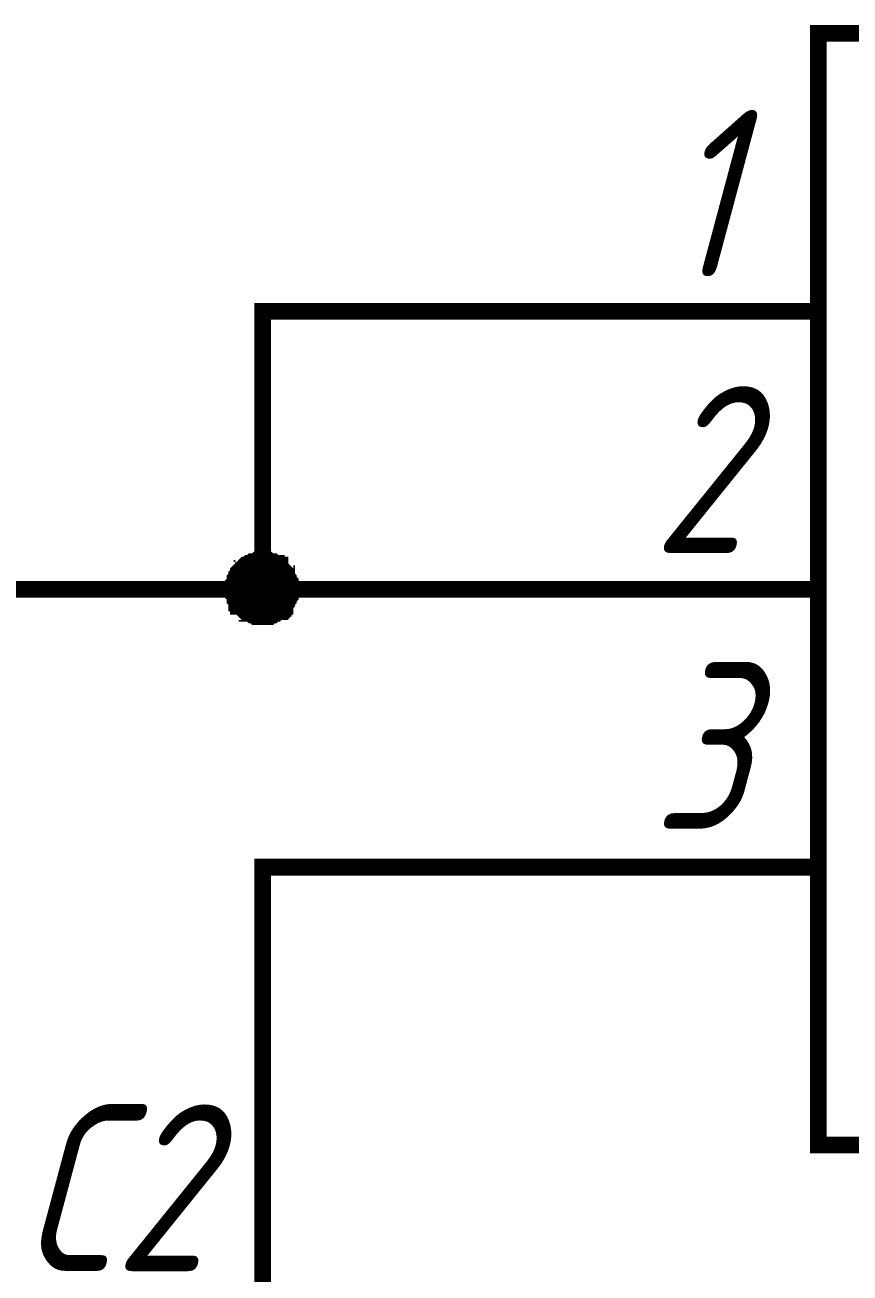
# Model space of a CAD drawing. Header units: millimetres. Extents: x 101 to 942, y 57 to 651.
# Drawn here: x 268.4 to 283.25, y 126.47 to 148.93 of the extents above; entities that cross this region are included whole.
import ezdxf

# ---------------------------------------------------------------- set-up
doc = ezdxf.new("R2010")
doc.units = ezdxf.units.MM
doc.header["$LTSCALE"] = 0.5
doc.layers.add('Sheet', color=255, linetype='Continuous')
doc.styles.add('GOST type A0', font='', dxfattribs={"oblique": 15, "height": 3.5})
doc.styles.get('GOST type A0').set_extended_font_data('GOST type A')

msp = doc.modelspace()

# ---------------------------------------------------------------- linework, layer by layer
at = {"layer": 'Sheet', "color": 7, "const_width": 0.3}
msp.add_lwpolyline([(282.673, 148.776), (307.642, 148.776), (307.642, 128.769), (282.673, 128.769), (282.673, 148.776)], close=True, dxfattribs=at)
at = {"layer": 'Sheet', "color": 7}
for points, const_width in [([(272.673, 138.773), (272.673, 143.774), (280.158, 143.774)], 0.3), ([(282.673, 143.774), (280.158, 143.774)], 0.3), ([(272.145, 138.773), (272.145, 138.804), (272.145, 138.835), (272.145, 138.835), (272.145, 138.866), (272.176, 138.897), (272.176, 138.928), (272.176, 138.959), (272.176, 138.959), (272.207, 138.99), (272.207, 139.021), (272.238, 139.052), (272.238, 139.052), (272.238, 139.083), (272.269, 139.114), (272.3, 139.114), (272.3, 139.146), (272.331, 139.146), (272.331, 139.177), (272.362, 139.208), (272.394, 139.208), (272.394, 139.208), (272.425, 139.239), (272.456, 139.239), (272.487, 139.27), (272.487, 139.27), (272.518, 139.27), (272.549, 139.27), (272.58, 139.301), (272.611, 139.301), (272.611, 139.301), (272.642, 139.301), (272.673, 139.301)], 0.3), ([(272.145, 138.773), (272.145, 138.804), (272.145, 138.835), (272.145, 138.835), (272.145, 138.866), (272.176, 138.897), (272.176, 138.928), (272.176, 138.959), (272.176, 138.959), (272.207, 138.99), (272.207, 139.021), (272.238, 139.052), (272.238, 139.052), (272.238, 139.083), (272.269, 139.114), (272.3, 139.114), (272.3, 139.146), (272.331, 139.146), (272.331, 139.177), (272.362, 139.208), (272.394, 139.208), (272.394, 139.208), (272.425, 139.239), (272.456, 139.239), (272.487, 139.27), (272.487, 139.27), (272.518, 139.27), (272.549, 139.27), (272.58, 139.301), (272.611, 139.301), (272.611, 139.301), (272.642, 139.301), (272.673, 139.301)], 0.3), ([(272.145, 138.773), (272.145, 138.804), (272.145, 138.835), (272.145, 138.835), (272.145, 138.866), (272.176, 138.897), (272.176, 138.928), (272.176, 138.959), (272.176, 138.959), (272.207, 138.99), (272.207, 139.021), (272.238, 139.052), (272.238, 139.052), (272.238, 139.083), (272.269, 139.114), (272.3, 139.114), (272.3, 139.146), (272.331, 139.146), (272.331, 139.177), (272.362, 139.208), (272.394, 139.208), (272.394, 139.208), (272.425, 139.239), (272.456, 139.239), (272.487, 139.27), (272.487, 139.27), (272.518, 139.27), (272.549, 139.27), (272.58, 139.301), (272.611, 139.301), (272.611, 139.301), (272.642, 139.301), (272.673, 139.301)], 0.3), ([(272.145, 138.773), (272.145, 138.804), (272.145, 138.835), (272.145, 138.835), (272.145, 138.866), (272.176, 138.897), (272.176, 138.928), (272.176, 138.959), (272.176, 138.959), (272.207, 138.99), (272.207, 139.021), (272.238, 139.052), (272.238, 139.052), (272.238, 139.083), (272.269, 139.114), (272.3, 139.114), (272.3, 139.146), (272.331, 139.146), (272.331, 139.177), (272.362, 139.208), (272.394, 139.208), (272.394, 139.208), (272.425, 139.239), (272.456, 139.239), (272.487, 139.27), (272.487, 139.27), (272.518, 139.27), (272.549, 139.27), (272.58, 139.301), (272.611, 139.301), (272.611, 139.301), (272.642, 139.301), (272.673, 139.301)], 0.3), ([(272.145, 138.773), (272.145, 138.804), (272.145, 138.835), (272.145, 138.835), (272.145, 138.866), (272.176, 138.897), (272.176, 138.928), (272.176, 138.959), (272.176, 138.959), (272.207, 138.99), (272.207, 139.021), (272.238, 139.052), (272.238, 139.052), (272.238, 139.083), (272.269, 139.114), (272.3, 139.114), (272.3, 139.146), (272.331, 139.146), (272.331, 139.177), (272.362, 139.208), (272.394, 139.208), (272.394, 139.208), (272.425, 139.239), (272.456, 139.239), (272.487, 139.27), (272.487, 139.27), (272.518, 139.27), (272.549, 139.27), (272.58, 139.301), (272.611, 139.301), (272.611, 139.301), (272.642, 139.301), (272.673, 139.301)], 0.0991), ([(272.145, 138.773), (272.145, 138.804), (272.145, 138.835), (272.145, 138.835), (272.145, 138.866), (272.176, 138.897), (272.176, 138.928), (272.176, 138.959), (272.176, 138.959), (272.207, 138.99), (272.207, 139.021), (272.238, 139.052), (272.238, 139.052), (272.238, 139.083), (272.269, 139.114), (272.3, 139.114), (272.3, 139.146), (272.331, 139.146), (272.331, 139.177), (272.362, 139.208), (272.394, 139.208), (272.394, 139.208), (272.425, 139.239), (272.456, 139.239), (272.487, 139.27), (272.487, 139.27), (272.518, 139.27), (272.549, 139.27), (272.58, 139.301), (272.611, 139.301), (272.611, 139.301), (272.642, 139.301), (272.673, 139.301)], 0.0991), ([(272.145, 138.773), (272.145, 138.804), (272.145, 138.835), (272.145, 138.835), (272.145, 138.866), (272.176, 138.897), (272.176, 138.928), (272.176, 138.959), (272.176, 138.959), (272.207, 138.99), (272.207, 139.021), (272.238, 139.052), (272.238, 139.052), (272.238, 139.083), (272.269, 139.114), (272.3, 139.114), (272.3, 139.146), (272.331, 139.146), (272.331, 139.177), (272.362, 139.208), (272.394, 139.208), (272.394, 139.208), (272.425, 139.239), (272.456, 139.239), (272.487, 139.27), (272.487, 139.27), (272.518, 139.27), (272.549, 139.27), (272.58, 139.301), (272.611, 139.301), (272.611, 139.301), (272.642, 139.301), (272.673, 139.301)], 0.0991), ([(272.145, 138.773), (272.145, 138.804), (272.145, 138.835), (272.145, 138.835), (272.145, 138.866), (272.176, 138.897), (272.176, 138.928), (272.176, 138.959), (272.176, 138.959), (272.207, 138.99), (272.207, 139.021), (272.238, 139.052), (272.238, 139.052), (272.238, 139.083), (272.269, 139.114), (272.3, 139.114), (272.3, 139.146), (272.331, 139.146), (272.331, 139.177), (272.362, 139.208), (272.394, 139.208), (272.394, 139.208), (272.425, 139.239), (272.456, 139.239), (272.487, 139.27), (272.487, 139.27), (272.518, 139.27), (272.549, 139.27), (272.58, 139.301), (272.611, 139.301), (272.611, 139.301), (272.642, 139.301), (272.673, 139.301)], 0.0991), ([(272.673, 139.301), (272.673, 139.301)], 0.3), ([(272.673, 139.301), (272.704, 139.301), (272.735, 139.301), (272.735, 139.301), (272.766, 139.301), (272.797, 139.27), (272.828, 139.27), (272.859, 139.27), (272.859, 139.27), (272.89, 139.239), (272.921, 139.239), (272.921, 139.208), (272.953, 139.208), (272.984, 139.208), (272.984, 139.177), (273.015, 139.146), (273.015, 139.146), (273.046, 139.114), (273.046, 139.114), (273.077, 139.083), (273.077, 139.052), (273.108, 139.052), (273.108, 139.021), (273.108, 138.99), (273.139, 138.959), (273.139, 138.959), (273.139, 138.928), (273.17, 138.897), (273.17, 138.866), (273.17, 138.835), (273.17, 138.835), (273.17, 138.804), (273.17, 138.773)], 0.3), ([(272.673, 139.301), (272.673, 139.301)], 0.3), ([(272.673, 139.301), (272.704, 139.301), (272.735, 139.301), (272.735, 139.301), (272.766, 139.301), (272.797, 139.27), (272.828, 139.27), (272.859, 139.27), (272.859, 139.27), (272.89, 139.239), (272.921, 139.239), (272.921, 139.208), (272.953, 139.208), (272.984, 139.208), (272.984, 139.177), (273.015, 139.146), (273.015, 139.146), (273.046, 139.114), (273.046, 139.114), (273.077, 139.083), (273.077, 139.052), (273.108, 139.052), (273.108, 139.021), (273.108, 138.99), (273.139, 138.959), (273.139, 138.959), (273.139, 138.928), (273.17, 138.897), (273.17, 138.866), (273.17, 138.835), (273.17, 138.835), (273.17, 138.804), (273.17, 138.773)], 0.3), ([(272.673, 139.301), (272.673, 139.301)], 0.3), ([(272.673, 139.301), (272.704, 139.301), (272.735, 139.301), (272.735, 139.301), (272.766, 139.301), (272.797, 139.27), (272.828, 139.27), (272.859, 139.27), (272.859, 139.27), (272.89, 139.239), (272.921, 139.239), (272.921, 139.208), (272.953, 139.208), (272.984, 139.208), (272.984, 139.177), (273.015, 139.146), (273.015, 139.146), (273.046, 139.114), (273.046, 139.114), (273.077, 139.083), (273.077, 139.052), (273.108, 139.052), (273.108, 139.021), (273.108, 138.99), (273.139, 138.959), (273.139, 138.959), (273.139, 138.928), (273.17, 138.897), (273.17, 138.866), (273.17, 138.835), (273.17, 138.835), (273.17, 138.804), (273.17, 138.773)], 0.3), ([(272.673, 139.301), (272.673, 139.301)], 0.3), ([(272.673, 139.301), (272.704, 139.301), (272.735, 139.301), (272.735, 139.301), (272.766, 139.301), (272.797, 139.27), (272.828, 139.27), (272.859, 139.27), (272.859, 139.27), (272.89, 139.239), (272.921, 139.239), (272.921, 139.208), (272.953, 139.208), (272.984, 139.208), (272.984, 139.177), (273.015, 139.146), (273.015, 139.146), (273.046, 139.114), (273.046, 139.114), (273.077, 139.083), (273.077, 139.052), (273.108, 139.052), (273.108, 139.021), (273.108, 138.99), (273.139, 138.959), (273.139, 138.959), (273.139, 138.928), (273.17, 138.897), (273.17, 138.866), (273.17, 138.835), (273.17, 138.835), (273.17, 138.804), (273.17, 138.773)], 0.3), ([(272.673, 139.301), (272.673, 139.301)], 0.0991), ([(272.673, 139.301), (272.704, 139.301), (272.735, 139.301), (272.735, 139.301), (272.766, 139.301), (272.797, 139.27), (272.828, 139.27), (272.859, 139.27), (272.859, 139.27), (272.89, 139.239), (272.921, 139.239), (272.921, 139.208), (272.953, 139.208), (272.984, 139.208), (272.984, 139.177), (273.015, 139.146), (273.015, 139.146), (273.046, 139.114), (273.046, 139.114), (273.077, 139.083), (273.077, 139.052), (273.108, 139.052), (273.108, 139.021), (273.108, 138.99), (273.139, 138.959), (273.139, 138.959), (273.139, 138.928), (273.17, 138.897), (273.17, 138.866), (273.17, 138.835), (273.17, 138.835), (273.17, 138.804), (273.17, 138.773)], 0.0991), ([(272.673, 139.301), (272.673, 139.301)], 0.0991), ([(272.673, 139.301), (272.704, 139.301), (272.735, 139.301), (272.735, 139.301), (272.766, 139.301), (272.797, 139.27), (272.828, 139.27), (272.859, 139.27), (272.859, 139.27), (272.89, 139.239), (272.921, 139.239), (272.921, 139.208), (272.953, 139.208), (272.984, 139.208), (272.984, 139.177), (273.015, 139.146), (273.015, 139.146), (273.046, 139.114), (273.046, 139.114), (273.077, 139.083), (273.077, 139.052), (273.108, 139.052), (273.108, 139.021), (273.108, 138.99), (273.139, 138.959), (273.139, 138.959), (273.139, 138.928), (273.17, 138.897), (273.17, 138.866), (273.17, 138.835), (273.17, 138.835), (273.17, 138.804), (273.17, 138.773)], 0.0991), ([(272.673, 139.301), (272.673, 139.301)], 0.0991), ([(272.673, 139.301), (272.704, 139.301), (272.735, 139.301), (272.735, 139.301), (272.766, 139.301), (272.797, 139.27), (272.828, 139.27), (272.859, 139.27), (272.859, 139.27), (272.89, 139.239), (272.921, 139.239), (272.921, 139.208), (272.953, 139.208), (272.984, 139.208), (272.984, 139.177), (273.015, 139.146), (273.015, 139.146), (273.046, 139.114), (273.046, 139.114), (273.077, 139.083), (273.077, 139.052), (273.108, 139.052), (273.108, 139.021), (273.108, 138.99), (273.139, 138.959), (273.139, 138.959), (273.139, 138.928), (273.17, 138.897), (273.17, 138.866), (273.17, 138.835), (273.17, 138.835), (273.17, 138.804), (273.17, 138.773)], 0.0991), ([(272.673, 139.301), (272.673, 139.301)], 0.0991), ([(272.673, 139.301), (272.704, 139.301), (272.735, 139.301), (272.735, 139.301), (272.766, 139.301), (272.797, 139.27), (272.828, 139.27), (272.859, 139.27), (272.859, 139.27), (272.89, 139.239), (272.921, 139.239), (272.921, 139.208), (272.953, 139.208), (272.984, 139.208), (272.984, 139.177), (273.015, 139.146), (273.015, 139.146), (273.046, 139.114), (273.046, 139.114), (273.077, 139.083), (273.077, 139.052), (273.108, 139.052), (273.108, 139.021), (273.108, 138.99), (273.139, 138.959), (273.139, 138.959), (273.139, 138.928), (273.17, 138.897), (273.17, 138.866), (273.17, 138.835), (273.17, 138.835), (273.17, 138.804), (273.17, 138.773)], 0.0991), ([(280.158, 138.773), (272.673, 138.773), (262.673, 138.773), (262.673, 131.286)], 0.3), ([(272.673, 138.276), (272.642, 138.276), (272.611, 138.276), (272.611, 138.276), (272.58, 138.276), (272.549, 138.276), (272.518, 138.307), (272.487, 138.307), (272.487, 138.307), (272.456, 138.338), (272.425, 138.338), (272.394, 138.338), (272.394, 138.369), (272.362, 138.369), (272.331, 138.4), (272.331, 138.4), (272.3, 138.431), (272.3, 138.431), (272.269, 138.462), (272.238, 138.462), (272.238, 138.493), (272.238, 138.524), (272.207, 138.524), (272.207, 138.555), (272.176, 138.586), (272.176, 138.586), (272.176, 138.617), (272.176, 138.648), (272.145, 138.68), (272.145, 138.711), (272.145, 138.711), (272.145, 138.742), (272.145, 138.773)], 0.3), ([(272.145, 138.773), (272.145, 138.773)], 0.3), ([(272.673, 138.276), (272.642, 138.276), (272.611, 138.276), (272.611, 138.276), (272.58, 138.276), (272.549, 138.276), (272.518, 138.307), (272.487, 138.307), (272.487, 138.307), (272.456, 138.338), (272.425, 138.338), (272.394, 138.338), (272.394, 138.369), (272.362, 138.369), (272.331, 138.4), (272.331, 138.4), (272.3, 138.431), (272.3, 138.431), (272.269, 138.462), (272.238, 138.462), (272.238, 138.493), (272.238, 138.524), (272.207, 138.524), (272.207, 138.555), (272.176, 138.586), (272.176, 138.586), (272.176, 138.617), (272.176, 138.648), (272.145, 138.68), (272.145, 138.711), (272.145, 138.711), (272.145, 138.742), (272.145, 138.773)], 0.3), ([(272.145, 138.773), (272.145, 138.773)], 0.3), ([(272.673, 138.276), (272.642, 138.276), (272.611, 138.276), (272.611, 138.276), (272.58, 138.276), (272.549, 138.276), (272.518, 138.307), (272.487, 138.307), (272.487, 138.307), (272.456, 138.338), (272.425, 138.338), (272.394, 138.338), (272.394, 138.369), (272.362, 138.369), (272.331, 138.4), (272.331, 138.4), (272.3, 138.431), (272.3, 138.431), (272.269, 138.462), (272.238, 138.462), (272.238, 138.493), (272.238, 138.524), (272.207, 138.524), (272.207, 138.555), (272.176, 138.586), (272.176, 138.586), (272.176, 138.617), (272.176, 138.648), (272.145, 138.68), (272.145, 138.711), (272.145, 138.711), (272.145, 138.742), (272.145, 138.773)], 0.3), ([(272.145, 138.773), (272.145, 138.773)], 0.3), ([(272.673, 138.276), (272.642, 138.276), (272.611, 138.276), (272.611, 138.276), (272.58, 138.276), (272.549, 138.276), (272.518, 138.307), (272.487, 138.307), (272.487, 138.307), (272.456, 138.338), (272.425, 138.338), (272.394, 138.338), (272.394, 138.369), (272.362, 138.369), (272.331, 138.4), (272.331, 138.4), (272.3, 138.431), (272.3, 138.431), (272.269, 138.462), (272.238, 138.462), (272.238, 138.493), (272.238, 138.524), (272.207, 138.524), (272.207, 138.555), (272.176, 138.586), (272.176, 138.586), (272.176, 138.617), (272.176, 138.648), (272.145, 138.68), (272.145, 138.711), (272.145, 138.711), (272.145, 138.742), (272.145, 138.773)], 0.3), ([(272.145, 138.773), (272.145, 138.773)], 0.3), ([(272.673, 138.276), (272.642, 138.276), (272.611, 138.276), (272.611, 138.276), (272.58, 138.276), (272.549, 138.276), (272.518, 138.307), (272.487, 138.307), (272.487, 138.307), (272.456, 138.338), (272.425, 138.338), (272.394, 138.338), (272.394, 138.369), (272.362, 138.369), (272.331, 138.4), (272.331, 138.4), (272.3, 138.431), (272.3, 138.431), (272.269, 138.462), (272.238, 138.462), (272.238, 138.493), (272.238, 138.524), (272.207, 138.524), (272.207, 138.555), (272.176, 138.586), (272.176, 138.586), (272.176, 138.617), (272.176, 138.648), (272.145, 138.68), (272.145, 138.711), (272.145, 138.711), (272.145, 138.742), (272.145, 138.773)], 0.0991), ([(272.145, 138.773), (272.145, 138.773)], 0.0991), ([(272.673, 138.276), (272.642, 138.276), (272.611, 138.276), (272.611, 138.276), (272.58, 138.276), (272.549, 138.276), (272.518, 138.307), (272.487, 138.307), (272.487, 138.307), (272.456, 138.338), (272.425, 138.338), (272.394, 138.338), (272.394, 138.369), (272.362, 138.369), (272.331, 138.4), (272.331, 138.4), (272.3, 138.431), (272.3, 138.431), (272.269, 138.462), (272.238, 138.462), (272.238, 138.493), (272.238, 138.524), (272.207, 138.524), (272.207, 138.555), (272.176, 138.586), (272.176, 138.586), (272.176, 138.617), (272.176, 138.648), (272.145, 138.68), (272.145, 138.711), (272.145, 138.711), (272.145, 138.742), (272.145, 138.773)], 0.0991), ([(272.145, 138.773), (272.145, 138.773)], 0.0991), ([(272.673, 138.276), (272.642, 138.276), (272.611, 138.276), (272.611, 138.276), (272.58, 138.276), (272.549, 138.276), (272.518, 138.307), (272.487, 138.307), (272.487, 138.307), (272.456, 138.338), (272.425, 138.338), (272.394, 138.338), (272.394, 138.369), (272.362, 138.369), (272.331, 138.4), (272.331, 138.4), (272.3, 138.431), (272.3, 138.431), (272.269, 138.462), (272.238, 138.462), (272.238, 138.493), (272.238, 138.524), (272.207, 138.524), (272.207, 138.555), (272.176, 138.586), (272.176, 138.586), (272.176, 138.617), (272.176, 138.648), (272.145, 138.68), (272.145, 138.711), (272.145, 138.711), (272.145, 138.742), (272.145, 138.773)], 0.0991), ([(272.145, 138.773), (272.145, 138.773)], 0.0991), ([(272.673, 138.276), (272.642, 138.276), (272.611, 138.276), (272.611, 138.276), (272.58, 138.276), (272.549, 138.276), (272.518, 138.307), (272.487, 138.307), (272.487, 138.307), (272.456, 138.338), (272.425, 138.338), (272.394, 138.338), (272.394, 138.369), (272.362, 138.369), (272.331, 138.4), (272.331, 138.4), (272.3, 138.431), (272.3, 138.431), (272.269, 138.462), (272.238, 138.462), (272.238, 138.493), (272.238, 138.524), (272.207, 138.524), (272.207, 138.555), (272.176, 138.586), (272.176, 138.586), (272.176, 138.617), (272.176, 138.648), (272.145, 138.68), (272.145, 138.711), (272.145, 138.711), (272.145, 138.742), (272.145, 138.773)], 0.0991), ([(272.145, 138.773), (272.145, 138.773)], 0.0991), ([(273.17, 138.773), (273.17, 138.742), (273.17, 138.711), (273.17, 138.711), (273.17, 138.68), (273.17, 138.648), (273.139, 138.617), (273.139, 138.586), (273.139, 138.586), (273.108, 138.555), (273.108, 138.524), (273.108, 138.524), (273.077, 138.493), (273.077, 138.462), (273.046, 138.462), (273.046, 138.431), (273.015, 138.431), (273.015, 138.4), (272.984, 138.4), (272.984, 138.369), (272.953, 138.369), (272.921, 138.338), (272.921, 138.338), (272.89, 138.338), (272.859, 138.307), (272.859, 138.307), (272.828, 138.307), (272.797, 138.276), (272.766, 138.276), (272.735, 138.276), (272.735, 138.276), (272.704, 138.276), (272.673, 138.276)], 0.3), ([(273.17, 138.773), (273.17, 138.742), (273.17, 138.711), (273.17, 138.711), (273.17, 138.68), (273.17, 138.648), (273.139, 138.617), (273.139, 138.586), (273.139, 138.586), (273.108, 138.555), (273.108, 138.524), (273.108, 138.524), (273.077, 138.493), (273.077, 138.462), (273.046, 138.462), (273.046, 138.431), (273.015, 138.431), (273.015, 138.4), (272.984, 138.4), (272.984, 138.369), (272.953, 138.369), (272.921, 138.338), (272.921, 138.338), (272.89, 138.338), (272.859, 138.307), (272.859, 138.307), (272.828, 138.307), (272.797, 138.276), (272.766, 138.276), (272.735, 138.276), (272.735, 138.276), (272.704, 138.276), (272.673, 138.276)], 0.3), ([(273.17, 138.773), (273.17, 138.742), (273.17, 138.711), (273.17, 138.711), (273.17, 138.68), (273.17, 138.648), (273.139, 138.617), (273.139, 138.586), (273.139, 138.586), (273.108, 138.555), (273.108, 138.524), (273.108, 138.524), (273.077, 138.493), (273.077, 138.462), (273.046, 138.462), (273.046, 138.431), (273.015, 138.431), (273.015, 138.4), (272.984, 138.4), (272.984, 138.369), (272.953, 138.369), (272.921, 138.338), (272.921, 138.338), (272.89, 138.338), (272.859, 138.307), (272.859, 138.307), (272.828, 138.307), (272.797, 138.276), (272.766, 138.276), (272.735, 138.276), (272.735, 138.276), (272.704, 138.276), (272.673, 138.276)], 0.3), ([(273.17, 138.773), (273.17, 138.742), (273.17, 138.711), (273.17, 138.711), (273.17, 138.68), (273.17, 138.648), (273.139, 138.617), (273.139, 138.586), (273.139, 138.586), (273.108, 138.555), (273.108, 138.524), (273.108, 138.524), (273.077, 138.493), (273.077, 138.462), (273.046, 138.462), (273.046, 138.431), (273.015, 138.431), (273.015, 138.4), (272.984, 138.4), (272.984, 138.369), (272.953, 138.369), (272.921, 138.338), (272.921, 138.338), (272.89, 138.338), (272.859, 138.307), (272.859, 138.307), (272.828, 138.307), (272.797, 138.276), (272.766, 138.276), (272.735, 138.276), (272.735, 138.276), (272.704, 138.276), (272.673, 138.276)], 0.3), ([(273.17, 138.773), (273.17, 138.742), (273.17, 138.711), (273.17, 138.711), (273.17, 138.68), (273.17, 138.648), (273.139, 138.617), (273.139, 138.586), (273.139, 138.586), (273.108, 138.555), (273.108, 138.524), (273.108, 138.524), (273.077, 138.493), (273.077, 138.462), (273.046, 138.462), (273.046, 138.431), (273.015, 138.431), (273.015, 138.4), (272.984, 138.4), (272.984, 138.369), (272.953, 138.369), (272.921, 138.338), (272.921, 138.338), (272.89, 138.338), (272.859, 138.307), (272.859, 138.307), (272.828, 138.307), (272.797, 138.276), (272.766, 138.276), (272.735, 138.276), (272.735, 138.276), (272.704, 138.276), (272.673, 138.276)], 0.0991), ([(273.17, 138.773), (273.17, 138.742), (273.17, 138.711), (273.17, 138.711), (273.17, 138.68), (273.17, 138.648), (273.139, 138.617), (273.139, 138.586), (273.139, 138.586), (273.108, 138.555), (273.108, 138.524), (273.108, 138.524), (273.077, 138.493), (273.077, 138.462), (273.046, 138.462), (273.046, 138.431), (273.015, 138.431), (273.015, 138.4), (272.984, 138.4), (272.984, 138.369), (272.953, 138.369), (272.921, 138.338), (272.921, 138.338), (272.89, 138.338), (272.859, 138.307), (272.859, 138.307), (272.828, 138.307), (272.797, 138.276), (272.766, 138.276), (272.735, 138.276), (272.735, 138.276), (272.704, 138.276), (272.673, 138.276)], 0.0991), ([(273.17, 138.773), (273.17, 138.742), (273.17, 138.711), (273.17, 138.711), (273.17, 138.68), (273.17, 138.648), (273.139, 138.617), (273.139, 138.586), (273.139, 138.586), (273.108, 138.555), (273.108, 138.524), (273.108, 138.524), (273.077, 138.493), (273.077, 138.462), (273.046, 138.462), (273.046, 138.431), (273.015, 138.431), (273.015, 138.4), (272.984, 138.4), (272.984, 138.369), (272.953, 138.369), (272.921, 138.338), (272.921, 138.338), (272.89, 138.338), (272.859, 138.307), (272.859, 138.307), (272.828, 138.307), (272.797, 138.276), (272.766, 138.276), (272.735, 138.276), (272.735, 138.276), (272.704, 138.276), (272.673, 138.276)], 0.0991), ([(273.17, 138.773), (273.17, 138.742), (273.17, 138.711), (273.17, 138.711), (273.17, 138.68), (273.17, 138.648), (273.139, 138.617), (273.139, 138.586), (273.139, 138.586), (273.108, 138.555), (273.108, 138.524), (273.108, 138.524), (273.077, 138.493), (273.077, 138.462), (273.046, 138.462), (273.046, 138.431), (273.015, 138.431), (273.015, 138.4), (272.984, 138.4), (272.984, 138.369), (272.953, 138.369), (272.921, 138.338), (272.921, 138.338), (272.89, 138.338), (272.859, 138.307), (272.859, 138.307), (272.828, 138.307), (272.797, 138.276), (272.766, 138.276), (272.735, 138.276), (272.735, 138.276), (272.704, 138.276), (272.673, 138.276)], 0.0991), ([(273.17, 138.773), (273.17, 138.773), (273.17, 138.773), (273.17, 138.773), (273.17, 138.773), (273.17, 138.773), (273.17, 138.773), (273.17, 138.773), (273.17, 138.773), (273.17, 138.773), (273.17, 138.773), (273.17, 138.773), (273.17, 138.773), (273.17, 138.773), (273.17, 138.773), (273.17, 138.773), (273.17, 138.773), (273.17, 138.773), (273.17, 138.773), (273.17, 138.773), (273.17, 138.773), (273.17, 138.773), (273.17, 138.773), (273.17, 138.773), (273.17, 138.773), (273.17, 138.773), (273.17, 138.773), (273.17, 138.773), (273.17, 138.773), (273.17, 138.773), (273.17, 138.773), (273.17, 138.773), (273.17, 138.773)], 0.3), ([(273.17, 138.773), (273.17, 138.773)], 0.3), ([(273.17, 138.773), (273.17, 138.773), (273.17, 138.773), (273.17, 138.773), (273.17, 138.773), (273.17, 138.773), (273.17, 138.773), (273.17, 138.773), (273.17, 138.773), (273.17, 138.773), (273.17, 138.773), (273.17, 138.773), (273.17, 138.773), (273.17, 138.773), (273.17, 138.773), (273.17, 138.773), (273.17, 138.773), (273.17, 138.773), (273.17, 138.773), (273.17, 138.773), (273.17, 138.773), (273.17, 138.773), (273.17, 138.773), (273.17, 138.773), (273.17, 138.773), (273.17, 138.773), (273.17, 138.773), (273.17, 138.773), (273.17, 138.773), (273.17, 138.773), (273.17, 138.773), (273.17, 138.773), (273.17, 138.773)], 0.3), ([(273.17, 138.773), (273.17, 138.773)], 0.3), ([(273.17, 138.773), (273.17, 138.773), (273.17, 138.773), (273.17, 138.773), (273.17, 138.773), (273.17, 138.773), (273.17, 138.773), (273.17, 138.773), (273.17, 138.773), (273.17, 138.773), (273.17, 138.773), (273.17, 138.773), (273.17, 138.773), (273.17, 138.773), (273.17, 138.773), (273.17, 138.773), (273.17, 138.773), (273.17, 138.773), (273.17, 138.773), (273.17, 138.773), (273.17, 138.773), (273.17, 138.773), (273.17, 138.773), (273.17, 138.773), (273.17, 138.773), (273.17, 138.773), (273.17, 138.773), (273.17, 138.773), (273.17, 138.773), (273.17, 138.773), (273.17, 138.773), (273.17, 138.773), (273.17, 138.773)], 0.3), ([(273.17, 138.773), (273.17, 138.773)], 0.3), ([(273.17, 138.773), (273.17, 138.773), (273.17, 138.773), (273.17, 138.773), (273.17, 138.773), (273.17, 138.773), (273.17, 138.773), (273.17, 138.773), (273.17, 138.773), (273.17, 138.773), (273.17, 138.773), (273.17, 138.773), (273.17, 138.773), (273.17, 138.773), (273.17, 138.773), (273.17, 138.773), (273.17, 138.773), (273.17, 138.773), (273.17, 138.773), (273.17, 138.773), (273.17, 138.773), (273.17, 138.773), (273.17, 138.773), (273.17, 138.773), (273.17, 138.773), (273.17, 138.773), (273.17, 138.773), (273.17, 138.773), (273.17, 138.773), (273.17, 138.773), (273.17, 138.773), (273.17, 138.773), (273.17, 138.773)], 0.3), ([(273.17, 138.773), (273.17, 138.773)], 0.3), ([(273.17, 138.773), (273.17, 138.773), (273.17, 138.773), (273.17, 138.773), (273.17, 138.773), (273.17, 138.773), (273.17, 138.773), (273.17, 138.773), (273.17, 138.773), (273.17, 138.773), (273.17, 138.773), (273.17, 138.773), (273.17, 138.773), (273.17, 138.773), (273.17, 138.773), (273.17, 138.773), (273.17, 138.773), (273.17, 138.773), (273.17, 138.773), (273.17, 138.773), (273.17, 138.773), (273.17, 138.773), (273.17, 138.773), (273.17, 138.773), (273.17, 138.773), (273.17, 138.773), (273.17, 138.773), (273.17, 138.773), (273.17, 138.773), (273.17, 138.773), (273.17, 138.773), (273.17, 138.773), (273.17, 138.773)], 0.0991), ([(273.17, 138.773), (273.17, 138.773)], 0.0991), ([(273.17, 138.773), (273.17, 138.773), (273.17, 138.773), (273.17, 138.773), (273.17, 138.773), (273.17, 138.773), (273.17, 138.773), (273.17, 138.773), (273.17, 138.773), (273.17, 138.773), (273.17, 138.773), (273.17, 138.773), (273.17, 138.773), (273.17, 138.773), (273.17, 138.773), (273.17, 138.773), (273.17, 138.773), (273.17, 138.773), (273.17, 138.773), (273.17, 138.773), (273.17, 138.773), (273.17, 138.773), (273.17, 138.773), (273.17, 138.773), (273.17, 138.773), (273.17, 138.773), (273.17, 138.773), (273.17, 138.773), (273.17, 138.773), (273.17, 138.773), (273.17, 138.773), (273.17, 138.773), (273.17, 138.773)], 0.0991), ([(273.17, 138.773), (273.17, 138.773)], 0.0991), ([(273.17, 138.773), (273.17, 138.773), (273.17, 138.773), (273.17, 138.773), (273.17, 138.773), (273.17, 138.773), (273.17, 138.773), (273.17, 138.773), (273.17, 138.773), (273.17, 138.773), (273.17, 138.773), (273.17, 138.773), (273.17, 138.773), (273.17, 138.773), (273.17, 138.773), (273.17, 138.773), (273.17, 138.773), (273.17, 138.773), (273.17, 138.773), (273.17, 138.773), (273.17, 138.773), (273.17, 138.773), (273.17, 138.773), (273.17, 138.773), (273.17, 138.773), (273.17, 138.773), (273.17, 138.773), (273.17, 138.773), (273.17, 138.773), (273.17, 138.773), (273.17, 138.773), (273.17, 138.773), (273.17, 138.773)], 0.0991), ([(273.17, 138.773), (273.17, 138.773)], 0.0991), ([(273.17, 138.773), (273.17, 138.773), (273.17, 138.773), (273.17, 138.773), (273.17, 138.773), (273.17, 138.773), (273.17, 138.773), (273.17, 138.773), (273.17, 138.773), (273.17, 138.773), (273.17, 138.773), (273.17, 138.773), (273.17, 138.773), (273.17, 138.773), (273.17, 138.773), (273.17, 138.773), (273.17, 138.773), (273.17, 138.773), (273.17, 138.773), (273.17, 138.773), (273.17, 138.773), (273.17, 138.773), (273.17, 138.773), (273.17, 138.773), (273.17, 138.773), (273.17, 138.773), (273.17, 138.773), (273.17, 138.773), (273.17, 138.773), (273.17, 138.773), (273.17, 138.773), (273.17, 138.773), (273.17, 138.773)], 0.0991), ([(273.17, 138.773), (273.17, 138.773)], 0.0991), ([(282.673, 138.773), (280.158, 138.773)], 0.3), ([(262.673, 116.28), (272.673, 116.28), (272.673, 133.771), (280.158, 133.771)], 0.3), ([(282.673, 133.771), (280.158, 133.771)], 0.3)]:
    msp.add_lwpolyline(points, dxfattribs=dict(at, const_width=const_width))
at = {"layer": 'Sheet', "color": 7, "const_width": 0.508}
msp.add_lwpolyline([(272.309, 138.797, 1), (272.817, 138.797, 1)], format="xyb", close=True, dxfattribs=at)

# ---------------------------------------------------------------- texts
at = {"layer": 'Sheet', "color": 7, "style": 'GOST type A0', "oblique": 15}
for s, p in [('1', (279.94, 144.396)), ('2', (279.692, 139.425)), ('3', (279.692, 134.454)), ('C2', (268.263, 126.501))]:
    msp.add_text(s, height=3, dxfattribs=at).set_placement(p)

doc.saveas('drawing.dxf')
